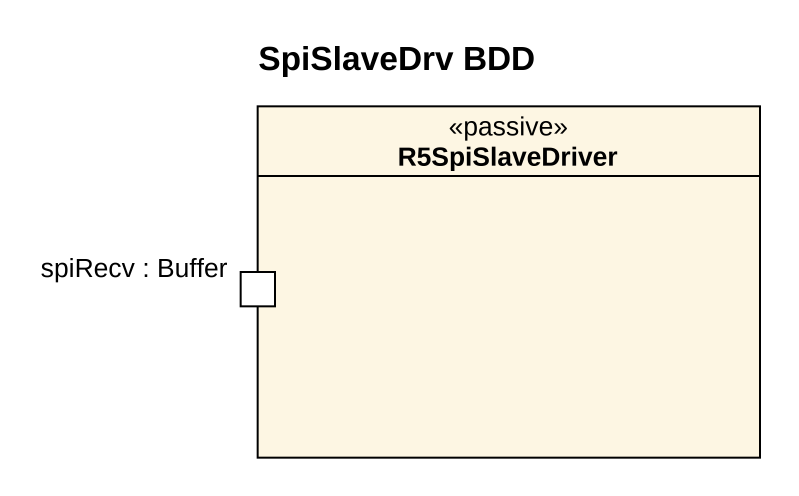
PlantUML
@startuml
title SpiSlaveDrv BDD
rectangle R5SpiSlaveDriver <<passive>> {
  port "spiRecv : Buffer" as spiRecv_Buffer
}
@enduml
